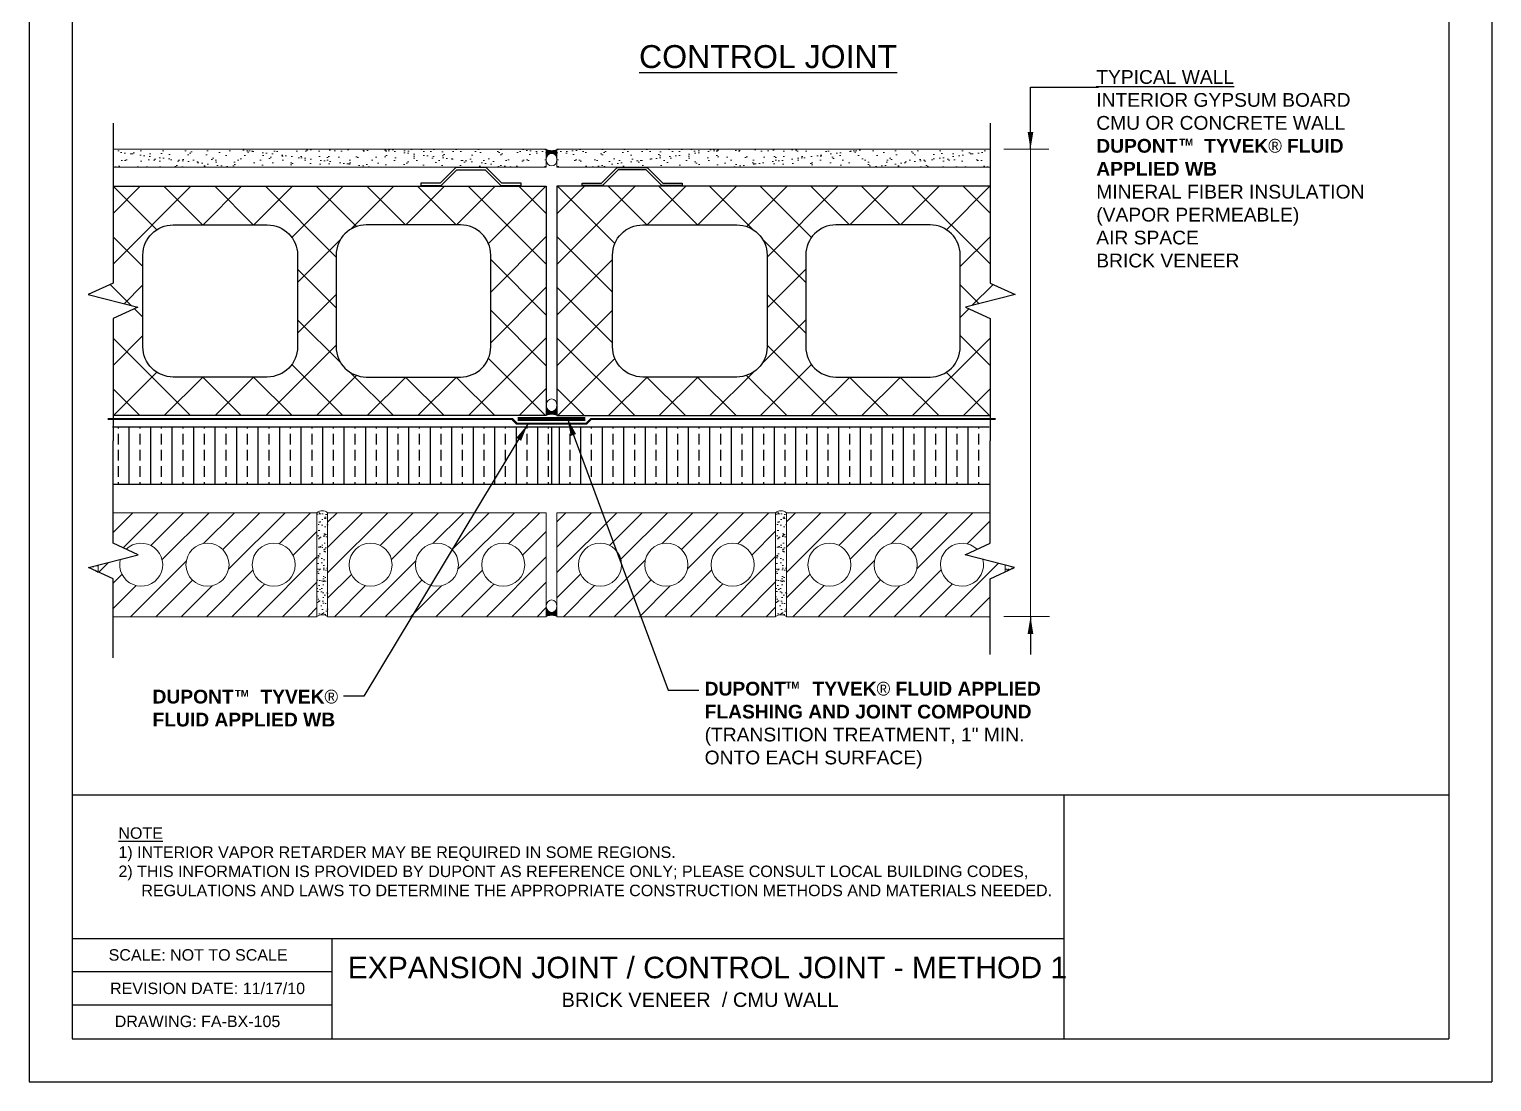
# Model space of a CAD drawing. Extents: x 803.5 to 854.5, y 194.2 to 260.2.
# Drawn here: x 803.5 to 854.5, y 194.2 to 230.9 of the extents above; entities that cross this region are included whole.
import ezdxf

# ---------------------------------------------------------------- set-up
doc = ezdxf.new("R2010")
doc.units = 0
doc.header["$LTSCALE"] = 1.5
doc.header["$MEASUREMENT"] = 0
doc.linetypes.add('DASHED2', pattern=[0.375, 0.25, -0.125])
for name, color, linetype in [('8x11-ttb$0$B', 5, 'CONTINUOUS'), ('CMU', 250, 'CONTINUOUS'), ('SEALANT', 250, 'CONTINUOUS'), ('STRUCTURE', 250, 'CONTINUOUS'), ('TEXT', 7, 'CONTINUOUS'), ('Tyvek FA Flashing and Joint Treatment', 150, 'DASHED2'), ('Tyvek FA WB', 10, 'DASHED2')]:
    doc.layers.add(name, color=color, linetype=linetype)
for name, color, linetype, lineweight in [('A-Backer Rod', 250, 'CONTINUOUS', 15), ('brick', 250, 'CONTINUOUS', 5), ('Gyp Board', 250, 'CONTINUOUS', 20)]:
    doc.layers.add(name, color=color, linetype=linetype, lineweight=lineweight)
doc.layers.add('EXTERIOR INSULATION', color=7, linetype='CONTINUOUS', true_color=0xcdd69f)
doc.layers.add('VIEWPORT', color=7, linetype='CONTINUOUS', plot=False)
doc.styles.add('DETAILS', font='sanss___.ttf', dxfattribs={"height": 1})
doc.dimstyles.new('TYVEKDETAILS', dxfattribs={"dimscale": 6, "dimtxt": 1.5, "dimasz": 0.1, "dimexe": 0.75, "dimexo": 0.75, "dimgap": 0.75, "dimtad": 0, "dimtih": 1, "dimtoh": 1, "dimdec": 4, "dimzin": 0, "dimdsep": 46, "dimlunit": 4, "dimtxsty": 'DETAILS', "dimcen": 0.0625, "dimadec": 0, "dimazin": 0, "dimtfac": 1, "dimtdec": 4, "dimtofl": 0, "dimtmove": 0, "dimatfit": 3, "dimfxl": 1, "dimfrac": 2, "dimtolj": 1, "dimtzin": 0, "dimarcsym": 0})

msp = doc.modelspace()

# ---------------------------------------------------------------- hatches: boundary and pattern name
at = {"layer": 'brick', "linetype": 'Continuous'}
h = msp.add_hatch(dxfattribs=at)
h.set_pattern_fill('_USER', color=256, scale=0.625, angle=45, style=0, pattern_type=0)
h.set_pattern_definition([(225, (1651.487508382251, 988.6282765799754), (0.4419417382415922, -0.4419417382415922), [])])
edge = h.paths.add_edge_path(flags=16)
edge.add_arc((807.3712162758356, 212.2395270426134), 0.75, 0, 360)
edge = h.paths.add_edge_path(flags=16)
edge.add_arc((811.9962162758356, 212.2395270426134), 0.75, 0, 360)
edge = h.paths.add_edge_path(flags=16)
edge.add_arc((809.6837162758356, 212.2395270426134), 0.75, 0, 360)
h.paths.add_polyline_path([(807.2679109254314, 212.5828343231769), (805.8712162758354, 212.2246048845627), (805.8712162758356, 211.9849896436942), (806.3941121908326, 211.7437093334404), (806.3941121908326, 210.4270270426132), (813.4962162758356, 210.4270270426134), (813.4962162758356, 214.0520270426134), (806.3941122995009, 214.0520270426136), (806.3941121908324, 212.9858705922356)])
at = {"layer": 'brick'}
h = msp.add_hatch(dxfattribs=at)
h.set_pattern_fill('AR-SAND', color=256, scale=0.15, style=0)
h.set_pattern_definition([(322.5, (866.7920238781853, 129.3429845411615), (-0.009449003716441223, -0.2890235653519738), [0, -0.228, 0, -0.255, 0, -0.24375]), (352.5, (866.7920238781853, 129.3429845411615), (0.2654665057901591, -0.423321909784461), [0, -0.123, 0, -0.2055, 0, -0.07875]), (32.50000000000003, (866.6075238781855, 129.3429845411615), (0.4671212792627242, -0.0008488580305446746), [0, -0.075, 0, -0.27, 0, -0.3525]), (42.50000000000002, (866.6075238781855, 129.3429845411615), (0.450918990685844, -0.1316513347401374), [0, -0.0375, 0, -0.177, 0, -0.2025])])
h.paths.add_polyline_path([(813.4962162758361, 214.0529993967391, -0.3636398934486936), (813.8712162758361, 214.0529993967386), (813.8712162758361, 210.4279993967386, 0.3636398934486937), (813.4962162758361, 210.4279993967391)])
at = {"layer": 'brick', "linetype": 'Continuous'}
h = msp.add_hatch(dxfattribs=at)
h.set_pattern_fill('_USER', color=256, scale=0.625, angle=45, style=0, pattern_type=0)
h.set_pattern_definition([(225, (1659.487508382251, 988.6282765799754), (0.4419417382415922, -0.4419417382415922), [])])
edge = h.paths.add_edge_path(flags=16)
edge.add_arc((815.3712162758361, 212.2395270426134), 0.75, 0, 360)
edge = h.paths.add_edge_path(flags=16)
edge.add_arc((819.9962162758361, 212.2395270426134), 0.75, 0, 360)
edge = h.paths.add_edge_path(flags=16)
edge.add_arc((817.6837162758361, 212.2395270426134), 0.75, 0, 360)
h.paths.add_polyline_path([(821.4962162758361, 214.0520270426134), (813.8712162758361, 214.0520270426134), (813.8712162758361, 210.4270270426134), (821.4962162758361, 210.4270270426134)])
h = msp.add_hatch(dxfattribs=at)
h.set_pattern_fill('_USER', color=256, scale=0.625, angle=45, style=0, pattern_type=0)
h.set_pattern_definition([(45, (-16.12007583057857, -564.1492224947488), (-0.4419417382415922, 0.4419417382415922), [])])
edge = h.paths.add_edge_path(flags=16)
edge.add_arc((827.9962162758361, 212.2395270426134), 0.75, 0, 360)
edge = h.paths.add_edge_path(flags=16)
edge.add_arc((823.3712162758361, 212.2395270426134), 0.75, 0, 360)
edge = h.paths.add_edge_path(flags=16)
edge.add_arc((825.6837162758361, 212.2395270426134), 0.75, 0, 360)
h.paths.add_polyline_path([(821.8712162758361, 210.4270270426134), (829.4962162758361, 210.4270270426134), (829.4962162758361, 214.0520270426134), (821.8712162758361, 214.0520270426134)])
at = {"layer": 'brick'}
h = msp.add_hatch(dxfattribs=at)
h.set_pattern_fill('AR-SAND', color=256, scale=0.15, style=0)
h.set_pattern_definition([(322.5, (882.7920238781858, 129.3429845411615), (-0.009449003716441223, -0.2890235653519738), [0, -0.228, 0, -0.255, 0, -0.24375]), (352.5, (882.7920238781858, 129.3429845411615), (0.2654665057901591, -0.423321909784461), [0, -0.123, 0, -0.2055, 0, -0.07875]), (32.50000000000003, (882.6075238781859, 129.3429845411615), (0.4671212792627242, -0.0008488580305446746), [0, -0.075, 0, -0.27, 0, -0.3525]), (42.50000000000002, (882.6075238781859, 129.3429845411615), (0.450918990685844, -0.1316513347401374), [0, -0.0375, 0, -0.177, 0, -0.2025])])
h.paths.add_polyline_path([(829.4962162758366, 214.0529993967391, -0.3636398934486936), (829.8712162758366, 214.0529993967386), (829.8712162758366, 210.4279993967386, 0.3636398934486937), (829.4962162758366, 210.4279993967391)])
at = {"layer": 'brick', "linetype": 'Continuous'}
h = msp.add_hatch(dxfattribs=at)
h.set_pattern_fill('_USER', color=256, scale=0.625, angle=45, style=0, pattern_type=0)
h.set_pattern_definition([(45, (-8.120075830578344, -564.1492224947488), (-0.4419417382415922, 0.4419417382415922), [])])
edge = h.paths.add_edge_path(flags=16)
edge.add_arc((831.3712162758366, 212.2395270426134), 0.75, 0, 360)
edge = h.paths.add_edge_path(flags=16)
edge.add_arc((833.6837162758366, 212.2395270426134), 0.75, 0, 360)
h.paths.add_polyline_path([(829.8712162758366, 214.0520270426134), (829.8712162758366, 210.4270270426134), (836.9733212259346, 210.4270270426134), (836.9733212259348, 211.7437093334406), (837.8299828126319, 212.1389994192461), (836.0707932396181, 212.5828343231772), (836.9733212259343, 212.98587058781), (836.9733206963347, 214.0520270568843)])
edge = h.paths.add_edge_path(flags=17)
edge.add_line((836.7234790645207, 212.4227996161078), (836.0995224913361, 212.5828343187516))
edge.add_line((836.0995224913361, 212.5828343187516), (836.5196837484534, 212.7766320650364))
edge.add_arc((835.9962162758363, 212.2395270426134), 0.7500000000001013, 45.73670681559658, 374.1442176299082)
at = {"layer": 'brick'}
h = msp.add_hatch(dxfattribs=at)
h.set_pattern_fill('AR-SAND', color=256, scale=0.15, style=0)
h.set_pattern_definition([(142.5, (752.575408673486, 295.1360695440653), (0.009449003716441223, 0.2890235653519738), [0, -0.228, 0, -0.255, 0, -0.24375]), (172.5, (752.575408673486, 295.1360695440653), (-0.2654665057901591, 0.423321909784461), [0, -0.123, 0, -0.2055, 0, -0.07875]), (212.5, (752.7599086734863, 295.1360695440653), (-0.4671212792627242, 0.0008488580305446746), [0, -0.0749999999999998, 0, -0.2699999999999992, 0, -0.3524999999999992]), (222.5, (752.7599086734863, 295.1360695440653), (-0.450918990685844, 0.1316513347401374), [0, -0.0375, 0, -0.177, 0, -0.2025])])
h.paths.add_polyline_path([(805.8712162758356, 212.2319731019682), (805.508722786936, 212.1389994236717), (805.8712162758356, 211.9717337423799)])
h = msp.add_hatch(dxfattribs=at)
h.set_pattern_fill('AR-SAND', color=256, scale=0.15, style=0)
h.set_pattern_definition([(322.5, (890.7920238781862, 129.3429845411615), (-0.009449003716441223, -0.2890235653519738), [0, -0.228, 0, -0.255, 0, -0.24375]), (352.5, (890.7920238781862, 129.3429845411615), (0.2654665057901591, -0.423321909784461), [0, -0.123, 0, -0.2055, 0, -0.07875]), (32.50000000000003, (890.6075238781859, 129.3429845411615), (0.4671212792627242, -0.0008488580305446746), [0, -0.075, 0, -0.27, 0, -0.3525]), (42.50000000000002, (890.6075238781859, 129.3429845411615), (0.450918990685844, -0.1316513347401374), [0, -0.0375, 0, -0.177, 0, -0.2025])])
h.paths.add_polyline_path([(837.4962162758368, 211.9982458077579), (837.8012535609143, 212.138999423672), (837.4962162758366, 212.2172365211084)])
at = {"layer": 'CMU'}
h = msp.add_hatch(dxfattribs=at)
h.set_pattern_fill('ANSI37', color=256, scale=10, angle=-90.00000000001606, style=0)
h.set_pattern_definition([(314.999999999984, (-530.447496605115, -1084.065178116632), (0.883883476483432, 0.8838834764829367), []), (44.99999999998395, (-530.447496605115, -1084.065178116632), (-0.8838834764829367, 0.883883476483432), [])])
h.paths.add_polyline_path([(821.496216275835, 225.4373973501895), (806.3941117582851, 225.4373973501865), (806.3941117582851, 222.0623510689968), (805.5203130236864, 221.6593147999383), (807.2507733449827, 221.2154799004331), (806.3941117582851, 220.8201898102018), (806.3941122793794, 217.4373973501852), (821.4962162758379, 217.4373973501895)])
h.paths.add_polyline_path([(819.5593741705716, 223.0373973501889), (819.5593741705718, 219.8373973501887, -0.4142135623730347), (818.5067425916247, 218.7847657712414), (815.2225320653108, 218.7847657712405, -0.4142135623730304), (814.1699004863633, 219.8373973501871), (814.1699004863617, 223.0373973501871, -0.4142135623731598), (815.222532065309, 224.0900289291353), (818.5067425916238, 224.0900289291362, -0.4142135623731129)], flags=16)
h.paths.add_polyline_path([(812.8225320653096, 223.0373973501871), (812.8225320653096, 219.8373973501868, -0.414213562373014), (811.7699004863628, 218.7847657712398), (808.4856899600486, 218.7847657712389, -0.4142135623730465), (807.4330583811011, 219.8373973501857), (807.4330583811004, 221.3771197784004), (807.4330583810997, 223.0373973501858, -0.4142135623731344), (808.485689960047, 224.0900289291337), (811.7699004863616, 224.0900289291346, -0.4142135623731128)], flags=16)
h = msp.add_hatch(dxfattribs=at)
h.set_pattern_fill('ANSI37', color=256, scale=10, angle=-90.00000000001606, style=0)
h.set_pattern_definition([(225.000000000016, (2173.814929156787, -1084.065178116632), (-0.883883476483432, 0.8838834764829367), []), (135.0000000000161, (2173.814929156787, -1084.065178116632), (0.8838834764829367, 0.883883476483432), [])])
h.paths.add_polyline_path([(821.8712162758372, 225.4373973501895), (836.9733207933871, 225.4373973501865), (836.9733207933871, 222.0623510689968), (837.8471195279858, 221.6593147999383), (836.1166592066895, 221.2154799004331), (836.9733207933871, 220.8201898102018), (836.9733202722928, 217.4373973501852), (821.8712162758343, 217.4373973501895)])
h.paths.add_polyline_path([(823.8080583811006, 223.0373973501887), (823.8080583811004, 219.8373973501887, 0.4142135623730347), (824.8606899600475, 218.7847657712414), (828.1449004863614, 218.7847657712405, 0.4142135623730304), (829.1975320653089, 219.8373973501871), (829.1975320653105, 223.0373973501871, 0.4142135623731598), (828.1449004863632, 224.0900289291353), (824.8606899600484, 224.0900289291362, 0.4142135623731555)], flags=16)
h.paths.add_polyline_path([(830.5449004863626, 223.0373973501869), (830.5449004863626, 219.8373973501868, 0.414213562373014), (831.5975320653095, 218.7847657712398), (834.8817425916236, 218.7847657712389, 0.4142135623730465), (835.9343741705711, 219.8373973501857), (835.9343741705718, 221.3771197784004), (835.9343741705725, 223.0373973501858, 0.4142135623731344), (834.8817425916252, 224.0900289291337), (831.5975320653106, 224.0900289291346, 0.4142135623731764)], flags=16)
at = {"layer": 'EXTERIOR INSULATION', "linetype": 'Continuous'}
h = msp.add_hatch(dxfattribs=at)
h.set_pattern_fill('ANSI33', color=250, scale=3, angle=44.99999999999999, style=0)
h.set_pattern_definition([(90, (409.45450525864, 38.30452166118221), (-0.75, 2.220446049250313e-16), []), (90, (409.8295052580108, 38.67952166055295), (-0.75, 2.220446049250313e-16), [0.375, -0.1875])])
h.paths.add_polyline_path([(821.6837162758379, 215.0520270426157), (821.6837162758379, 217.0520265202861), (806.3653845102931, 217.0520265202861), (806.3653845969693, 216.5623973501895), (806.3653845026552, 215.0520270426157)])
h.paths.add_polyline_path([(836.9445913454342, 215.0520270426157), (836.9445908857897, 216.5623973501895), (836.9445909724659, 217.0520265202861), (821.6837162758379, 217.0520265202861), (821.6837162758379, 215.0520270426157)])
at = {"layer": 'Gyp Board'}
h = msp.add_hatch(dxfattribs=at)
h.set_pattern_fill('AR-SAND,_O', color=256, scale=0.25, angle=-1.272221872585407e-14)
h.set_pattern_definition([(322.5, (866.3007078861251, 130.7273824946121), (-0.01574833952740193, -0.4817059422532897), [0, -0.38, 0, -0.425, 0, -0.40625]), (352.5, (866.3007078861251, 130.7273824946121), (0.4424441763169319, -0.705536516307435), [0, -0.205, 0, -0.3425, 0, -0.13125]), (32.50000000000003, (865.9932078861252, 130.7273824946121), (0.7785354654378738, -0.001414763384240952), [0, -0.125, 0, -0.45, 0, -0.5875]), (42.50000000000002, (865.9932078861252, 130.7273824946121), (0.7515316511430733, -0.2194188912335621), [0, -0.0625, 0, -0.295, 0, -0.3375])])
h.paths.add_polyline_path([(806.3941117582851, 226.1048616280079), (806.3941117582851, 226.7298616280077), (821.4962162758363, 226.7298616280082), (821.4962162758363, 226.1048616280082)])
h = msp.add_hatch(dxfattribs=at)
h.set_pattern_fill('AR-SAND,_O', color=256, scale=0.25, angle=-1.272221872585407e-14)
h.set_pattern_definition([(217.5, (777.0667246655471, 130.7273824946121), (0.01574833952740193, -0.4817059422532897), [0, -0.38, 0, -0.425, 0, -0.40625]), (187.5, (777.0667246655471, 130.7273824946121), (-0.4424441763169319, -0.705536516307435), [0, -0.205, 0, -0.3425, 0, -0.13125]), (147.5, (777.374224665547, 130.7273824946121), (-0.7785354654378738, -0.001414763384240952), [0, -0.125, 0, -0.45, 0, -0.5875]), (137.5, (777.374224665547, 130.7273824946121), (-0.7515316511430733, -0.2194188912335621), [0, -0.0625, 0, -0.295, 0, -0.3375])])
h.paths.add_polyline_path([(836.9733207933871, 226.1048616280079), (836.9733207933871, 226.7298616280077), (821.8712162758359, 226.7298616280082), (821.8712162758359, 226.1048616280082)])
at = {"layer": 'SEALANT'}
h = msp.add_hatch(color=256, dxfattribs=at)
h.dxf.hatch_style = 1
edge = h.paths.add_edge_path()
edge.add_line((821.4961836945233, 226.7289843988005), (821.4961836945233, 226.3619687497362))
edge.add_ellipse((821.6837049479807, 226.3619687497367), major_axis=(6.654995758000117e-17, 0.2173758363159822), ratio=0.8626591466456877, start_angle=270, end_angle=450, ccw=False)
edge.add_line((821.8712262014387, 226.3619687497362), (821.8712262014387, 226.7267347166069))
edge.add_arc((821.6865817875289, 227.2074549064205), 0.5149616106879636, 248.3008732832439, 291.01176063629487, ccw=False)
h = msp.add_hatch(color=256, dxfattribs=at)
h.dxf.hatch_style = 1
edge = h.paths.add_edge_path()
edge.add_ellipse((821.683704947982, 217.8022690448374), major_axis=(6.654995758000117e-17, -0.2173758363159822), ratio=0.8626591466456877, start_angle=270, end_angle=450)
edge.add_line((821.8712262014401, 217.8022690448379), (821.8712262014399, 217.4373973501895))
edge.add_arc((821.6837212386388, 216.9426244725846), 0.5291108688058143, 69.244705168035, 110.755294831942)
edge.add_line((821.4962162758379, 217.4373973501895), (821.4961836945247, 217.8022690448379))
h = msp.add_hatch(color=256, dxfattribs=at)
h.dxf.hatch_style = 1
edge = h.paths.add_edge_path()
edge.add_ellipse((821.6837049479805, 210.7918987372614), major_axis=(6.654995758000117e-17, -0.2173758363159822), ratio=0.8626591466456877, start_angle=270, end_angle=450)
edge.add_line((821.8712262014385, 210.7918987372618), (821.8712162758361, 210.4271327703912))
edge.add_arc((821.6838559948262, 209.9315183575002), 0.529846695908701, 69.29158380856097, 110.7407242195965)
edge.add_line((821.4962162758361, 210.4270270426134), (821.4961836945231, 210.7918987372618))

# ---------------------------------------------------------------- linework, layer by layer
at = {"layer": '8x11-ttb$0$B', "color": 7}
for p, q in [((804.9678924444079, 258.7081427715007), (804.9678924444079, 195.7081427715007)), ((852.9678924444079, 258.7081427715007), (852.9678924444079, 195.7081427715007)), ((804.9678924444079, 199.2094753011875), (839.5449864700861, 199.2094753011875)), ((804.9678924444079, 195.7081427715007), (852.9678924444079, 195.7081427715007))]:
    msp.add_line(p, q, dxfattribs=at)
for points in [[(852.9678924444077, 204.198783398042), (804.9678924444077, 204.198783398042)], [(839.5449864700861, 204.198783398042), (839.5449864700861, 195.7081427715007)], [(814.0209930018477, 199.2094753011875), (814.0209930018477, 195.7081427715007)], [(814.0209930018477, 198.0422753011876), (804.9678924444079, 198.0422753011876)], [(814.0209930018477, 196.8750753011873), (804.9678924444079, 196.8750753011873)]]:
    msp.add_lwpolyline(points, dxfattribs=at)
at = {"layer": 'A-Backer Rod'}
msp.add_ellipse((821.6837049479807, 226.3619687497362), major_axis=(6.654995758000123e-17, 0.2173758363159823), ratio=0.8626591466456875, dxfattribs=at)
at = {"layer": 'A-Backer Rod', "extrusion": (0, 0, -1)}
for centre in [(821.683704947982, 217.8022690448379), (821.6837049479805, 210.7918987372618)]:
    msp.add_ellipse(centre, major_axis=(6.654995758000123e-17, -0.2173758363159823), ratio=0.8626591466456875, dxfattribs=at)
at = {"layer": 'brick', "linetype": 'Continuous'}
for points in [[(806.3941121908326, 210.4270270426134), (813.4962162758356, 210.4270270426134), (813.4962162758356, 214.0520270426134), (806.3941122995009, 214.0520270426134)], [(836.9733206963347, 214.0520270426134), (829.8712162758366, 214.0520270426134), (829.8712162758366, 210.4270270426134), (836.9733212259346, 210.4270270426134)], [(805.8712162758356, 212.2319731019684), (805.8712162758356, 211.9717337423799)], [(837.4962162758366, 211.9849892400871), (837.4962162758366, 212.2172365211086)]]:
    msp.add_lwpolyline(points, dxfattribs=at)
for points in [[(821.4962162758361, 214.0520270426134), (813.8712162758361, 214.0520270426134), (813.8712162758361, 210.4270270426134), (821.4962162758361, 210.4270270426134)], [(821.8712162758361, 210.4270270426134), (829.4962162758361, 210.4270270426134), (829.4962162758361, 214.0520270426134), (821.8712162758361, 214.0520270426134)]]:
    msp.add_lwpolyline(points, close=True, dxfattribs=at)
for centre in [(809.6837162758356, 212.2395270426134), (811.9962162758356, 212.2395270426134), (815.3712162758361, 212.2395270426134), (817.6837162758361, 212.2395270426134), (819.9962162758361, 212.2395270426134), (823.3712162758361, 212.2395270426134), (825.6837162758361, 212.2395270426134), (827.9962162758361, 212.2395270426134), (831.3712162758366, 212.2395270426134), (833.6837162758366, 212.2395270426134)]:
    msp.add_circle(centre, 0.75, dxfattribs=at)
at = {"layer": 'brick'}
for centre in [(813.6837162758356, 213.8292806393072), (829.6837162758361, 213.8292806393072), (813.6837162758356, 210.2042806393072), (829.6837162758361, 210.2042806393072)]:
    msp.add_arc(centre, 0.2919012374533256, 50.03342970923762, 129.9665702907624, dxfattribs=at)
at = {"layer": 'brick', "linetype": 'Continuous'}
for centre, start, end in [((807.3712162758356, 212.2395270426134), 165.8558006857808, 134.2632632107726), ((835.9962162758366, 212.2395270426134), 45.73670681559783, 14.14421762991079)]:
    msp.add_arc(centre, 0.75, start, end, dxfattribs=at)
at = {"layer": 'CMU'}
for points in [[(818.3824105972176, 226.0081227650253), (819.3652798919645, 226.0081274519086), (819.9126509231769, 225.4607616410281), (820.6212162757897, 225.4607650198732), (820.6212158742258, 225.544975546188), (819.9475316637072, 225.544972333676), (819.4001606324948, 226.0923381445566), (818.3475290535596, 226.0923331250069), (817.800163242679, 225.5449620937948), (817.1264790321602, 225.5449588812828), (817.1264794337242, 225.460748354968), (817.8350447863372, 225.4607517338131)], [(824.9850219544546, 226.0081227650253), (824.0021526597077, 226.0081274519086), (823.4547816284953, 225.4607616410281), (822.7462162758825, 225.4607650198732), (822.7462166774465, 225.544975546188), (823.419900887965, 225.544972333676), (823.9672719191774, 226.0923381445566), (825.0199034981126, 226.0923331250069), (825.5672693089932, 225.5449620937948), (826.240953519512, 225.5449588812828), (826.240953117948, 225.460748354968), (825.532387765335, 225.4607517338131)]]:
    msp.add_lwpolyline(points, close=True, dxfattribs=at)
for points in [[(806.3941117582851, 225.4373973501865), (821.496216275835, 225.4373973501895), (821.4962162758379, 217.4373973501895), (806.3941122793794, 217.4373973501852)], [(836.9733207933871, 225.4373973501865), (821.8712162758372, 225.4373973501895), (821.8712162758343, 217.4373973501895), (836.9733202722928, 217.4373973501852)]]:
    msp.add_lwpolyline(points, dxfattribs=at)
for points in [[(807.4330583811004, 221.3771197784004), (807.4330583810997, 223.037397350186, -0.414213562373095), (808.485689960047, 224.0900289291337), (811.7699004863618, 224.0900289291346, -0.4142135623730318), (812.8225320653096, 223.0373973501871), (812.8225320653096, 219.8373973501871, -0.414213562373095), (811.7699004863625, 218.7847657712398), (808.4856899600486, 218.7847657712389, -0.414213562373095), (807.4330583811011, 219.8373973501859), (807.4330583811004, 221.3771197784004)], [(835.9343741705718, 221.3771197784004), (835.9343741705725, 223.037397350186, 0.414213562373095), (834.8817425916252, 224.0900289291337), (831.5975320653104, 224.0900289291346, 0.4142135623730318), (830.5449004863626, 223.0373973501871), (830.5449004863626, 219.8373973501871, 0.414213562373095), (831.5975320653097, 218.7847657712398), (834.8817425916236, 218.7847657712389, 0.414213562373095), (835.9343741705711, 219.8373973501859), (835.9343741705718, 221.3771197784004)]]:
    msp.add_lwpolyline(points, format="xyb", dxfattribs=at)
for points in [[(815.222532065309, 224.0900289291353, 0.414213562373095), (814.1699004863617, 223.0373973501873), (814.1699004863633, 219.8373973501873, 0.414213562373095), (815.2225320653108, 218.7847657712405), (818.5067425916247, 218.7847657712414, 0.414213562373095), (819.5593741705718, 219.8373973501889), (819.5593741705716, 223.0373973501889, 0.414213562373095), (818.5067425916238, 224.0900289291362)], [(828.1449004863632, 224.0900289291353, -0.414213562373095), (829.1975320653105, 223.0373973501873), (829.1975320653089, 219.8373973501873, -0.414213562373095), (828.1449004863614, 218.7847657712405), (824.8606899600475, 218.7847657712414, -0.414213562373095), (823.8080583811004, 219.8373973501889), (823.8080583811006, 223.0373973501889, -0.414213562373095), (824.8606899600484, 224.0900289291362)]]:
    msp.add_lwpolyline(points, format="xyb", close=True, dxfattribs=at)
at = {"layer": 'EXTERIOR INSULATION', "color": 250, "linetype": 'Continuous', "flags": 128}
for points in [[(806.3653843509194, 217.0520265202861), (836.9445909724659, 217.0520265202861)], [(821.6837162758379, 217.0520265202861), (821.6837162758379, 215.0520270426157)], [(806.365384493949, 215.0520270426157), (836.9445909478818, 215.0520270426157)]]:
    msp.add_lwpolyline(points, dxfattribs=at)
at = {"layer": 'Gyp Board'}
for points in [[(806.3941117582851, 226.7298616280077), (821.4962162758363, 226.7298616280084), (821.4962162758363, 226.1048616280082), (806.3941117582851, 226.1048616280079)], [(836.9733207933871, 226.7298616280077), (821.8712162758359, 226.7298616280084), (821.8712162758359, 226.1048616280082), (836.9733207933871, 226.1048616280079)]]:
    msp.add_lwpolyline(points, dxfattribs=at)
at = {"layer": 'STRUCTURE'}
for p, q in [((806.3941121908326, 208.9947578036601), (806.3941121908326, 211.7437093334406)), ((836.9733212259346, 209.1090433879062), (836.9733212259346, 211.743709329015))]:
    msp.add_line(p, q, dxfattribs=at)
for points in [[(806.3941117582851, 227.6387264531058), (806.3941117582851, 222.0623510689968), (805.5203130236864, 221.6593147999383), (807.2507733449827, 221.2154799004331), (806.3941117582851, 220.8201898102018), (806.3941124141668, 216.5623973501858)], [(836.9733207933871, 227.6387264531058), (836.9733207933871, 222.0623510689968), (837.8471195279858, 221.6593147999383), (836.1166592066895, 221.2154799004331), (836.9733207933871, 220.8201898102018), (836.9733201375054, 216.5623973501858)], [(807.2679109254311, 212.5828343231772), (806.3941121908326, 212.9858705922356), (806.3941124141668, 216.5623973501858)], [(836.0995224913356, 212.5828343187516), (836.9733212259343, 212.98587058781), (836.9733201375054, 216.5623973501858)], [(805.5374506041351, 212.1389994236717), (807.2679109254311, 212.5828343231772)], [(837.8299828126319, 212.1389994192461), (836.0995224913356, 212.5828343187516)], [(806.3941121908326, 211.7437093334406), (805.5374506041351, 212.1389994236717)], [(836.9733212259346, 211.743709329015), (837.8299828126319, 212.1389994192461)]]:
    msp.add_lwpolyline(points, dxfattribs=at)
at = {"layer": 'TEXT', "lineweight": 0}
for p, q in [((837.4580199427, 226.7298616280077), (839.0272288530252, 226.7298616280077)), ((838.3828254283469, 226.7298616280077), (838.3828254283471, 210.4283284064934)), ((837.4580203752473, 210.4283284064934), (839.047307130824, 210.4283284064934))]:
    msp.add_line(p, q, dxfattribs=at)
at = {"layer": 'Tyvek FA Flashing and Joint Treatment', "ltscale": 0.5, "const_width": 0.15, "flags": 128}
msp.add_lwpolyline([(822.864321787044, 217.3201734464626), (820.5031107646282, 217.3201734464626)], dxfattribs=at)
at = {"layer": 'Tyvek FA WB', "flags": 128}
msp.add_lwpolyline([(837.1640744656124, 217.3197749506724, 0.075, 0.075, 0), (823.0585136630111, 217.3197749506758, 0.075, 0.075, 0), (822.8983157398875, 217.1595770275521, 0.075, 0.075, 0), (821.4929620643975, 217.1595770275524, 0.075, 0.075, 0), (820.4691168117847, 217.1595770275521, 0.075, 0.075, 0), (820.3089188886611, 217.3197749506758, 0.075, 0.075, 0), (806.2033580860598, 217.3197749506724, 0, 0, 0)], format="xyseb", dxfattribs=at)
at = {"layer": 'VIEWPORT', "color": 1}
for p, q in [((803.4678924444079, 260.2081427715007), (803.4678924444079, 194.2081427715007)), ((854.4678924444079, 260.2081427715007), (854.4678924444079, 194.2081427715007)), ((803.4678924444079, 194.2081427715007), (854.4678924444079, 194.2081427715007))]:
    msp.add_line(p, q, dxfattribs=at)

# ---------------------------------------------------------------- texts
at = {"layer": 'TEXT', "style": 'DETAILS'}
for s, insert, char_height, width, attachment_point in [('{\\H0.8x;\\LCONTROL JOINT }', (824.7325690918697, 230.3593525857764), 1, 9.98809348019175, 1), ('{\\fSansSerif|b1|i0|c2|p2;DUPONT     TYVEK\\fSymbol|b0|i0|c2|p18;â\\fSansSerif|b1|i0|c2|p2; FLUID APPLIED FLASHING AND JOINT COMPOUND} \\P(TRANSITION TREATMENT, 1" MIN. \\PONTO EACH SURFACE)', (827.0198061468316, 206.6436643980612), 0.48, 14.52318487039054, 4), ('{\\fArial|b1|i0|c0|p34;DUPONT     TYVEK\\fSymbol|b0|i0|c2|p18;â \\P\\fArial|b1|i0|c0|p34;FLUID APPLIED WB}', (807.7664539353859, 207.8788573979703), 0.48, 16.9481508797183, 1), ('{\\LNOTE\\P}1) INTERIOR VAPOR RETARDER MAY BE REQUIRED IN SOME REGIONS.\\P\\pi-0.8,l0.8;2) THIS INFORMATION IS PROVIDED BY DUPONT AS REFERENCE ONLY; PLEASE CONSULT LOCAL BUILDING CODES, REGULATIONS AND LAWS TO DETERMINE THE APPROPRIATE CONSTRUCTION METHODS AND MATERIALS NEEDED.', (806.5770986037701, 203.0804643932081, 5.959993654922892e-09), 0.4, 32.9496987610637, 1), ('\\pi-0.066668,l0.066668,t0.2;SCALE: NOT TO SCALE', (806.236725037036, 198.8310881105317), 0.4000000000000016, 32.52903340897156, 1), ('\\pi0.28057;{\\H0.75x;EXPANSION JOINT / CONTROL JOINT - METHOD 1 \\P\\pi7.7363;\\H0.66667x;BRICK VENEER  / CMU WALL}', (814.2933492610214, 198.567671726461), 1, 24.8924186185627, 1), ('\\pi-0.066668,l0.066668,t0.2;REVISION DATE: 11/17/10', (806.2865774287986, 197.6650146460902), 0.4000000000000016, 32.52903340897156, 1), ('\\pi-0.066668,l0.066668,t0.2;DRAWING: FA-BX-105', (806.4492102081265, 196.5149427612751), 0.4000000000000016, 32.52903340897156, 1)]:
    msp.add_mtext(s, dxfattribs=dict(at, insert=insert, char_height=char_height, width=width, attachment_point=attachment_point))
at = {"layer": 'TEXT', "attachment_point": 4, "style": 'DETAILS'}
for s, insert, char_height in [('{\\fArial|b0|i0|c0|p34;\\LTYPICAL WALL\\P}INTERIOR GYPSUM BOARD\\PCMU OR CONCRETE WALL{\\fSansSerif|b1|i0|c2|p2;\\P\\fArial|b1|i0|c0|p34;DUPONT     TYVEK\\fSymbol|b0|i0|c2|p18;â \\fArial|b1|i0|c0|p34;FLUID \\PAPPLIED WB}\\P{\\fArial|b0|i0|c0|p34;MINERAL FIBER INSULATION\\P(VAPOR PERMEABLE)}\\P{\\fArial|b0|i0|c0|p34;AIR SPACE\\PBRICK VENEER}', (840.6772448464992, 226.044028192119), 0.48), ('{\\fSansSerif|b1|i0|c2|p2;TM}', (843.5698878596479, 226.9713402426148), 0.24), ('{\\fSansSerif|b1|i0|c2|p2;TM}', (829.8423949914493, 208.0386939572356), 0.24), ('{\\fSansSerif|b1|i0|c2|p2;TM}', (810.6400402921643, 207.7527203058414), 0.24)]:
    msp.add_mtext(s, dxfattribs=dict(at, insert=insert, char_height=char_height))

# ---------------------------------------------------------------- leaders
at = {"layer": 'TEXT', "linetype": 'Continuous'}
msp.add_leader([(838.3828254283469, 226.7298616280077), (838.3828254283469, 228.8935936843461), (840.75572024382, 228.8935936843461)], dimstyle='TYVEKDETAILS', override={"dimgap": 0.75, "dimtad": 0}, dxfattribs=at)
at = {"layer": 'TEXT'}
for points in [[(822.2351775498234, 217.3264760643176), (825.7492140410525, 207.8641904773931), (826.8159394938855, 207.8639849732303)], [(820.8452932656444, 217.1252445513771), (815.1340525274807, 207.6588751210018), (814.4256643901024, 207.6588751210018)]]:
    msp.add_leader(points, dimstyle='TYVEKDETAILS', override={"dimfxl": 3}, dxfattribs=at)
at = {"layer": 'TEXT', "lineweight": 0}
msp.add_leader([(838.3828254283469, 210.4283284064934), (838.3828254283469, 209.1090433879062)], dimstyle='TYVEKDETAILS', override={"dimgap": 0.75, "dimtad": 0, "dimfxl": 3}, dxfattribs=at)

doc.saveas('drawing.dxf')
